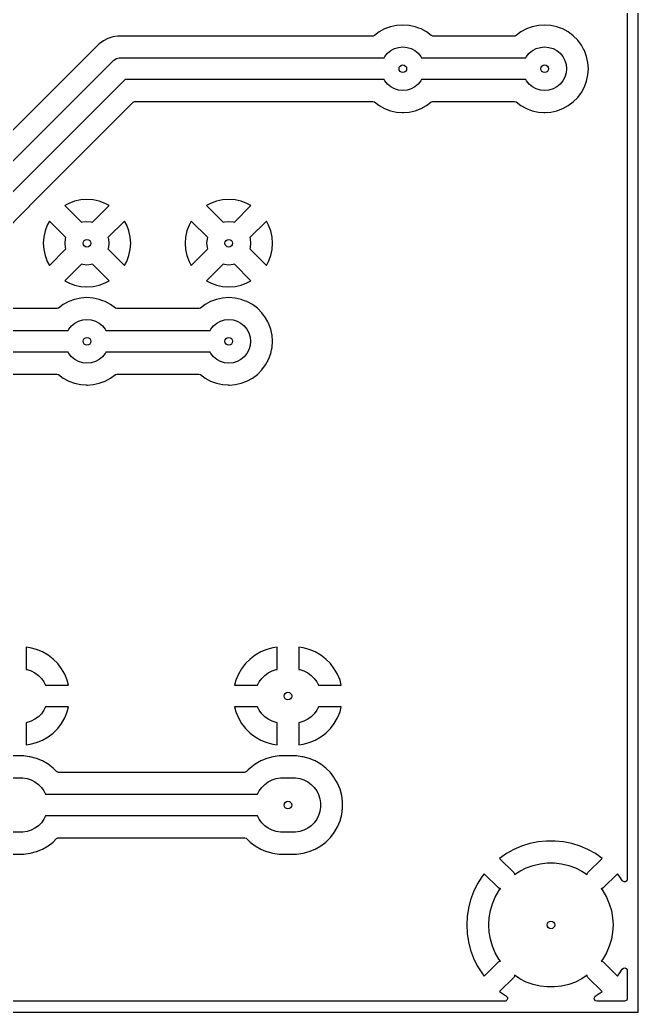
# Model space of a CAD drawing. Extents: x 50 to 210, y -150 to -70.
# Drawn here: x 181.66 to 210, y -150 to -104.48 of the extents above; entities that cross this region are included whole.
import ezdxf

# ---------------------------------------------------------------- set-up
doc = ezdxf.new("R2010")
doc.units = 0
doc.layers.add('BLACK', color=7, linetype='CONTINUOUS')

msp = doc.modelspace()

# ---------------------------------------------------------------- linework, layer by layer
at = {"layer": 'BLACK', "linetype": 'CONTINUOUS'}
for p, q in [((210, -150), (210, -70)), ((209.4995, -76.09731), (209.4995, -143.902689)), ((198.131295, -105.035856), (197.9149, -105.197848)), ((198.131303, -105.035851), (198.131295, -105.035856)), ((198.382446, -104.898716), (198.131303, -105.035851)), ((198.650575, -104.798709), (198.382446, -104.898716)), ((198.930179, -104.737885), (198.650575, -104.798709)), ((199.215612, -104.717471), (198.930179, -104.737885)), ((199.215614, -104.717471), (199.215612, -104.717471)), ((199.501046, -104.737885), (199.215614, -104.717471)), ((199.78065, -104.798709), (199.501046, -104.737885)), ((199.780656, -104.798711), (199.78065, -104.798709)), ((199.780659, -104.798712), (199.780656, -104.798711)), ((199.941415, -104.858671), (199.780659, -104.798712)), ((200.04878, -104.898716), (199.941415, -104.858671)), ((200.299922, -105.035851), (200.048779, -104.898716)), ((200.048779, -104.898716), (200.04878, -104.898716)), ((200.29993, -105.035856), (200.299922, -105.035851)), ((200.516326, -105.197848), (200.29993, -105.035856)), ((204.631295, -105.035856), (204.4149, -105.197848)), ((204.631303, -105.035851), (204.631295, -105.035856)), ((204.882446, -104.898716), (204.631303, -105.035851)), ((205.150575, -104.798709), (204.882446, -104.898716)), ((205.430179, -104.737885), (205.150575, -104.798709)), ((205.715612, -104.717471), (205.430179, -104.737885)), ((205.715614, -104.717471), (205.715612, -104.717471)), ((206.001046, -104.737885), (205.715614, -104.717471)), ((206.28065, -104.798709), (206.001046, -104.737885)), ((206.280656, -104.798711), (206.28065, -104.798709)), ((206.280659, -104.798712), (206.280656, -104.798711)), ((206.441415, -104.858671), (206.280659, -104.798712)), ((206.54878, -104.898716), (206.441415, -104.858671)), ((206.799922, -105.035851), (206.548779, -104.898716)), ((206.548779, -104.898716), (206.54878, -104.898716)), ((206.79993, -105.035856), (206.799922, -105.035851)), ((207.029, -105.207335), (206.79993, -105.035856)), ((185.299407, -105.578565), (171.961602, -118.91637)), ((185.490484, -105.439738), (185.299407, -105.578565)), ((185.700922, -105.332514), (185.490484, -105.439738)), ((185.92555, -105.259527), (185.700922, -105.332514)), ((186.158822, -105.222581), (185.92555, -105.259527)), ((197.84059, -105.222581), (186.158822, -105.222581)), ((197.849436, -105.222265), (197.84059, -105.222581)), ((197.9149, -105.197848), (197.849436, -105.222265)), ((200.523597, -105.202896), (200.516326, -105.197848)), ((200.590636, -105.222581), (200.523597, -105.202896)), ((204.34059, -105.222581), (200.590636, -105.222581)), ((204.349436, -105.222265), (204.34059, -105.222581)), ((204.4149, -105.197848), (204.349436, -105.222265)), ((207.029018, -105.207351), (207.029, -105.207335)), ((207.231342, -105.409675), (207.029018, -105.207351)), ((207.231358, -105.409693), (207.231342, -105.409675)), ((207.402837, -105.638763), (207.231358, -105.409693)), ((198.384143, -106.167511), (198.508506, -106.015974)), ((198.508506, -106.015974), (198.660043, -105.891611)), ((198.660043, -105.891611), (198.83293, -105.799201)), ((198.83293, -105.799201), (199.020523, -105.742296)), ((199.020523, -105.742296), (199.215613, -105.723081)), ((199.215613, -105.723081), (199.410703, -105.742296)), ((199.410703, -105.742296), (199.598296, -105.799201)), ((199.598296, -105.799201), (199.771183, -105.891611)), ((199.771183, -105.891611), (199.92272, -106.015974)), ((199.92272, -106.015974), (200.047083, -106.167511)), ((204.884143, -106.167511), (205.008506, -106.015974)), ((205.008506, -106.015974), (205.160043, -105.891611)), ((205.160043, -105.891611), (205.33293, -105.799201)), ((205.33293, -105.799201), (205.520523, -105.742296)), ((205.520523, -105.742296), (205.715613, -105.723081)), ((205.715613, -105.723081), (205.910703, -105.742296)), ((205.910703, -105.742296), (206.098296, -105.799201)), ((206.098296, -105.799201), (206.271183, -105.891611)), ((206.271183, -105.891611), (206.42272, -106.015974)), ((206.42272, -106.015974), (206.547083, -106.167511)), ((207.402842, -105.638771), (207.402837, -105.638763)), ((207.501116, -105.818747), (207.402842, -105.638771)), ((207.53998, -105.88992), (207.501116, -105.818747)), ((207.639982, -106.158035), (207.53998, -105.88992)), ((163.792894, -128.5), (185.923366, -106.369528)), ((185.923366, -106.369528), (185.972522, -106.326419)), ((185.972522, -106.326419), (185.972538, -106.326404)), ((185.972538, -106.326404), (186.085577, -106.261141)), ((186.085577, -106.261141), (186.211656, -106.227358)), ((186.211656, -106.227358), (186.211671, -106.227358)), ((186.211671, -106.227358), (186.276919, -106.223081)), ((186.276919, -106.223081), (198.35444, -106.223081)), ((198.35444, -106.223081), (198.384143, -106.167511)), ((200.047083, -106.167511), (200.076786, -106.223081)), ((200.076786, -106.223081), (204.85444, -106.223081)), ((204.85444, -106.223081), (204.884143, -106.167511)), ((206.547083, -106.167511), (206.639493, -106.340398)), ((206.639493, -106.340398), (206.696398, -106.527991)), ((207.639983, -106.158041), (207.639982, -106.158035)), ((207.639984, -106.158043), (207.639983, -106.158041)), ((207.700449, -106.436), (207.639984, -106.158043)), ((207.700809, -106.437653), (207.700449, -106.436)), ((207.721223, -106.723081), (207.700809, -106.437653)), ((206.696398, -106.918171), (206.639493, -107.105764)), ((206.696398, -106.527991), (206.715613, -106.723081)), ((206.715613, -106.723081), (206.696398, -106.918171)), ((207.700809, -107.008509), (207.721223, -106.723081)), ((186.484025, -107.223081), (164.353553, -129.353553)), ((198.35444, -107.223081), (186.484025, -107.223081)), ((198.384143, -107.278651), (198.35444, -107.223081)), ((198.508506, -107.430188), (198.384143, -107.278651)), ((200.047083, -107.278651), (199.92272, -107.430188)), ((200.076786, -107.223081), (200.047083, -107.278651)), ((204.85444, -107.223081), (200.076786, -107.223081)), ((204.884143, -107.278651), (204.85444, -107.223081)), ((205.008506, -107.430188), (204.884143, -107.278651)), ((206.547083, -107.278651), (206.42272, -107.430188)), ((206.639493, -107.105764), (206.547083, -107.278651)), ((207.53998, -107.556242), (207.639982, -107.288127)), ((207.639982, -107.288127), (207.700809, -107.008509)), ((198.660043, -107.554551), (198.508506, -107.430188)), ((198.83293, -107.646961), (198.660043, -107.554551)), ((199.020523, -107.703866), (198.83293, -107.646961)), ((199.215613, -107.723081), (199.020523, -107.703866)), ((199.410703, -107.703866), (199.215613, -107.723081)), ((199.598296, -107.646961), (199.410703, -107.703866)), ((199.771183, -107.554551), (199.598296, -107.646961)), ((199.92272, -107.430188), (199.771183, -107.554551)), ((205.160043, -107.554551), (205.008506, -107.430188)), ((205.33293, -107.646961), (205.160043, -107.554551)), ((205.520523, -107.703866), (205.33293, -107.646961)), ((205.715613, -107.723081), (205.520523, -107.703866)), ((205.910703, -107.703866), (205.715613, -107.723081)), ((206.098296, -107.646961), (205.910703, -107.703866)), ((206.271183, -107.554551), (206.098296, -107.646961)), ((206.42272, -107.430188), (206.271183, -107.554551)), ((207.231352, -108.036476), (207.402839, -107.807396)), ((207.402839, -107.807396), (207.53998, -107.556242)), ((182.118041, -113.003986), (186.862127, -108.2599)), ((186.862127, -108.2599), (186.92345, -108.226415)), ((186.92345, -108.226415), (186.949808, -108.223581)), ((186.949808, -108.223581), (197.84059, -108.223581)), ((197.84059, -108.223581), (197.907629, -108.243266)), ((197.907629, -108.243266), (197.9149, -108.248314)), ((197.9149, -108.248314), (198.131295, -108.410305)), ((200.299928, -108.410307), (200.422976, -108.318194)), ((200.422976, -108.318194), (200.516326, -108.248314)), ((200.516326, -108.248314), (200.58179, -108.223897)), ((200.58179, -108.223897), (200.590636, -108.223581)), ((200.590636, -108.223581), (204.34059, -108.223581)), ((204.34059, -108.223581), (204.407629, -108.243266)), ((204.407629, -108.243266), (204.4149, -108.248314)), ((204.4149, -108.248314), (204.631295, -108.410305)), ((206.799928, -108.410307), (207.029008, -108.23882)), ((207.029008, -108.23882), (207.231352, -108.036476)), ((198.131295, -108.410305), (198.131303, -108.41031)), ((198.131303, -108.41031), (198.382446, -108.547445)), ((198.382446, -108.547445), (198.382445, -108.547445)), ((198.382445, -108.547445), (198.382449, -108.547446)), ((198.382449, -108.547446), (198.382452, -108.547448)), ((198.382452, -108.547448), (198.650567, -108.64745)), ((198.650567, -108.64745), (198.650573, -108.647451)), ((198.650573, -108.647451), (198.650575, -108.647452)), ((198.650575, -108.647452), (198.930179, -108.708276)), ((198.930179, -108.708276), (198.930181, -108.708276)), ((198.930181, -108.708276), (198.930185, -108.708277)), ((198.930185, -108.708277), (199.183833, -108.726418)), ((199.183833, -108.726418), (199.215612, -108.728691)), ((199.215612, -108.728691), (199.215613, -108.728691)), ((199.215613, -108.728691), (199.215614, -108.728691)), ((199.215614, -108.728691), (199.244208, -108.726645)), ((199.244208, -108.726645), (199.501041, -108.708277)), ((199.501041, -108.708277), (199.780659, -108.64745)), ((199.780659, -108.64745), (200.048774, -108.547448)), ((200.048774, -108.547448), (200.299928, -108.410307)), ((204.631295, -108.410305), (204.631303, -108.41031)), ((204.631303, -108.41031), (204.882446, -108.547445)), ((204.882446, -108.547445), (204.882445, -108.547445)), ((204.882445, -108.547445), (204.882449, -108.547446)), ((204.882449, -108.547446), (204.882452, -108.547448)), ((204.882452, -108.547448), (205.150567, -108.64745)), ((205.150567, -108.64745), (205.150573, -108.647451)), ((205.150573, -108.647451), (205.150575, -108.647452)), ((205.150575, -108.647452), (205.430179, -108.708276)), ((205.430179, -108.708276), (205.430181, -108.708276)), ((205.430181, -108.708276), (205.430185, -108.708277)), ((205.430185, -108.708277), (205.683833, -108.726418)), ((205.683833, -108.726418), (205.715612, -108.728691)), ((205.715612, -108.728691), (205.715613, -108.728691)), ((205.715613, -108.728691), (205.715614, -108.728691)), ((205.715614, -108.728691), (205.744208, -108.726645)), ((205.744208, -108.726645), (206.001041, -108.708277)), ((206.001041, -108.708277), (206.280659, -108.64745)), ((206.280659, -108.64745), (206.548774, -108.547448)), ((206.548774, -108.547448), (206.799928, -108.410307)), ((184.174778, -112.803756), (183.906715, -112.903738)), ((184.454311, -112.742947), (184.174778, -112.803756)), ((184.739673, -112.722538), (184.454311, -112.742947)), ((184.739675, -112.722538), (184.739673, -112.722538)), ((185.025036, -112.742947), (184.739675, -112.722538)), ((185.304569, -112.803756), (185.025036, -112.742947)), ((185.572632, -112.903738), (185.304569, -112.803756)), ((190.674778, -112.803756), (190.406715, -112.903738)), ((190.954311, -112.742947), (190.674778, -112.803756)), ((191.239673, -112.722538), (190.954311, -112.742947)), ((191.239675, -112.722538), (191.239673, -112.722538)), ((191.525036, -112.742947), (191.239675, -112.722538)), ((191.804569, -112.803756), (191.525036, -112.742947)), ((192.072632, -112.903738), (191.804569, -112.803756)), ((180.394382, -114.727645), (182.114319, -113.007708)), ((182.114319, -113.007708), (182.118041, -113.003986)), ((183.906709, -112.903741), (183.723122, -113.003986)), ((183.723122, -113.003986), (183.723122, -113.003988)), ((183.723122, -113.003988), (184.484286, -113.765152)), ((183.906715, -112.903738), (183.906709, -112.903741)), ((184.995061, -113.765152), (185.756224, -113.003988)), ((185.756222, -113.003986), (185.572631, -112.903738)), ((185.572631, -112.903738), (185.572632, -112.903738)), ((185.756224, -113.003987), (185.756222, -113.003986)), ((185.756224, -113.003988), (185.756224, -113.003987)), ((190.406709, -112.903741), (190.223122, -113.003986)), ((190.223122, -113.003986), (190.223122, -113.003988)), ((190.223122, -113.003988), (190.984286, -113.765152)), ((190.406715, -112.903738), (190.406709, -112.903741)), ((191.495061, -113.765152), (192.256224, -113.003988)), ((192.256224, -113.003987), (192.072631, -112.903738)), ((192.072631, -112.903738), (192.072632, -112.903738)), ((192.256224, -113.003988), (192.256224, -113.003987)), ((183.016013, -113.711095), (182.915768, -113.894682)), ((183.016015, -113.711095), (183.016013, -113.711095)), ((183.777179, -114.472259), (183.016015, -113.711095)), ((184.484286, -113.765152), (184.544584, -113.746862)), ((184.544584, -113.746862), (184.739674, -113.727647)), ((184.739674, -113.727647), (184.934764, -113.746862)), ((184.934764, -113.746862), (184.995061, -113.765152)), ((186.463331, -113.711095), (185.702167, -114.472258)), ((186.563582, -113.894689), (186.463331, -113.711095)), ((189.516013, -113.711095), (189.415768, -113.894682)), ((189.516015, -113.711095), (189.516013, -113.711095)), ((190.277179, -114.472259), (189.516015, -113.711095)), ((190.984286, -113.765152), (191.044584, -113.746862)), ((191.044584, -113.746862), (191.239674, -113.727647)), ((191.239674, -113.727647), (191.434764, -113.746862)), ((191.434764, -113.746862), (191.495061, -113.765152)), ((192.963331, -113.711095), (192.202167, -114.472258)), ((193.063582, -113.894689), (192.963331, -113.711095)), ((182.815783, -114.162751), (182.754974, -114.442284)), ((182.915765, -113.894688), (182.815783, -114.162751)), ((182.915768, -113.894682), (182.915765, -113.894688)), ((186.663564, -114.162751), (186.563582, -113.894689)), ((186.724373, -114.442284), (186.663564, -114.162751)), ((189.315783, -114.162751), (189.254974, -114.442284)), ((189.415765, -113.894688), (189.315783, -114.162751)), ((189.415768, -113.894682), (189.415765, -113.894688)), ((193.163564, -114.162751), (193.063582, -113.894689)), ((193.224373, -114.442284), (193.163564, -114.162751)), ((182.754974, -114.442284), (182.734565, -114.727645)), ((183.739674, -114.727647), (183.758889, -114.532557)), ((183.758889, -114.532557), (183.777179, -114.472259)), ((185.702167, -114.472258), (185.720459, -114.532557)), ((185.720459, -114.532557), (185.739674, -114.727647)), ((186.744783, -114.727645), (186.724373, -114.442284)), ((189.254974, -114.442284), (189.234565, -114.727645)), ((190.239674, -114.727647), (190.258889, -114.532557)), ((190.258889, -114.532557), (190.277179, -114.472259)), ((192.202167, -114.472258), (192.220459, -114.532557)), ((192.220459, -114.532557), (192.239674, -114.727647)), ((193.244783, -114.727645), (193.224373, -114.442284)), ((182.734565, -114.727645), (182.734565, -114.727648)), ((182.734565, -114.727648), (182.754974, -115.013009)), ((182.754974, -115.013009), (182.815783, -115.292542)), ((183.016015, -115.744197), (183.777179, -114.983033)), ((183.758889, -114.922737), (183.739674, -114.727647)), ((183.777179, -114.983033), (183.758889, -114.922737)), ((185.720459, -114.922737), (185.702168, -114.983034)), ((185.702168, -114.983034), (186.463331, -115.744197)), ((185.739674, -114.727647), (185.720459, -114.922737)), ((186.663564, -115.292542), (186.724373, -115.013009)), ((186.724373, -115.013009), (186.744783, -114.727648)), ((186.744783, -114.727648), (186.744783, -114.727645)), ((189.234565, -114.727645), (189.234565, -114.727648)), ((189.234565, -114.727648), (189.254974, -115.013009)), ((189.254974, -115.013009), (189.315783, -115.292542)), ((189.516015, -115.744197), (190.277179, -114.983033)), ((190.258889, -114.922737), (190.239674, -114.727647)), ((190.277179, -114.983033), (190.258889, -114.922737)), ((192.220459, -114.922737), (192.202168, -114.983034)), ((192.202168, -114.983034), (192.963331, -115.744197)), ((192.239674, -114.727647), (192.220459, -114.922737)), ((193.163564, -115.292542), (193.224373, -115.013009)), ((193.224373, -115.013009), (193.244783, -114.727648)), ((193.244783, -114.727648), (193.244783, -114.727645)), ((182.815783, -115.292542), (182.915765, -115.560605)), ((182.915765, -115.560605), (183.016015, -115.744197)), ((186.463332, -115.744197), (186.563582, -115.560604)), ((186.563582, -115.560604), (186.663564, -115.292542)), ((189.315783, -115.292542), (189.415765, -115.560605)), ((189.415765, -115.560605), (189.516015, -115.744197)), ((192.963332, -115.744197), (193.063582, -115.560604)), ((193.063582, -115.560604), (193.163564, -115.292542)), ((184.484286, -115.690141), (183.723122, -116.451304)), ((184.544584, -115.708432), (184.484286, -115.690141)), ((184.739674, -115.727647), (184.544584, -115.708432)), ((184.934764, -115.708432), (184.739674, -115.727647)), ((184.995061, -115.690141), (184.934764, -115.708432)), ((185.756224, -116.451304), (184.995061, -115.690141)), ((186.463331, -115.744197), (186.463332, -115.744197)), ((190.984286, -115.690141), (190.223122, -116.451304)), ((191.044584, -115.708432), (190.984286, -115.690141)), ((191.239674, -115.727647), (191.044584, -115.708432)), ((191.434764, -115.708432), (191.239674, -115.727647)), ((191.495061, -115.690141), (191.434764, -115.708432)), ((192.256224, -116.451304), (191.495061, -115.690141)), ((192.963331, -115.744197), (192.963332, -115.744197)), ((183.723122, -116.451304), (183.723122, -116.451305)), ((183.723122, -116.451305), (183.906716, -116.551555)), ((185.572631, -116.551555), (185.756224, -116.451305)), ((185.756224, -116.451305), (185.756224, -116.451304)), ((190.223122, -116.451304), (190.223122, -116.451305)), ((190.223122, -116.451305), (190.406716, -116.551555)), ((192.072631, -116.551555), (192.256224, -116.451305)), ((192.256224, -116.451305), (192.256224, -116.451304)), ((183.906716, -116.551555), (183.906715, -116.551555)), ((183.906715, -116.551555), (184.174778, -116.651537)), ((184.174778, -116.651537), (184.454311, -116.712346)), ((184.454311, -116.712346), (184.739673, -116.732756)), ((184.739673, -116.732756), (184.739675, -116.732756)), ((184.739675, -116.732756), (185.025036, -116.712346)), ((185.025036, -116.712346), (185.304569, -116.651537)), ((185.304569, -116.651537), (185.572631, -116.551555)), ((190.406716, -116.551555), (190.406715, -116.551555)), ((190.406715, -116.551555), (190.674778, -116.651537)), ((190.674778, -116.651537), (190.954311, -116.712346)), ((190.954311, -116.712346), (191.239673, -116.732756)), ((191.239673, -116.732756), (191.239675, -116.732756)), ((191.239675, -116.732756), (191.525036, -116.712346)), ((191.525036, -116.712346), (191.804569, -116.651537)), ((191.804569, -116.651537), (192.072631, -116.551555)), ((183.906507, -117.403282), (183.655364, -117.540417)), ((184.174636, -117.303275), (183.906507, -117.403282)), ((184.45424, -117.242451), (184.174636, -117.303275)), ((184.739673, -117.222037), (184.45424, -117.242451)), ((184.739675, -117.222037), (184.739673, -117.222037)), ((185.025107, -117.242451), (184.739675, -117.222037)), ((185.304711, -117.303275), (185.025107, -117.242451)), ((185.304717, -117.303277), (185.304711, -117.303275)), ((185.30472, -117.303278), (185.304717, -117.303277)), ((185.465589, -117.363279), (185.30472, -117.303278)), ((185.572841, -117.403282), (185.465589, -117.363279)), ((185.823983, -117.540417), (185.57284, -117.403282)), ((185.57284, -117.403282), (185.572841, -117.403282)), ((190.406507, -117.403282), (190.155364, -117.540417)), ((190.674636, -117.303275), (190.406507, -117.403282)), ((190.95424, -117.242451), (190.674636, -117.303275)), ((191.239673, -117.222037), (190.95424, -117.242451)), ((191.239675, -117.222037), (191.239673, -117.222037)), ((191.525107, -117.242451), (191.239675, -117.222037)), ((191.804711, -117.303275), (191.525107, -117.242451)), ((191.804717, -117.303277), (191.804711, -117.303275)), ((191.80472, -117.303278), (191.804717, -117.303277)), ((191.965589, -117.363279), (191.80472, -117.303278)), ((192.072841, -117.403282), (191.965589, -117.363279)), ((192.323983, -117.540417), (192.07284, -117.403282)), ((192.07284, -117.403282), (192.072841, -117.403282)), ((183.364651, -117.727147), (177.694241, -117.727147)), ((183.373497, -117.726831), (183.364651, -117.727147)), ((183.438961, -117.702414), (183.373497, -117.726831)), ((183.655356, -117.540422), (183.438961, -117.702414)), ((183.655364, -117.540417), (183.655356, -117.540422)), ((185.823991, -117.540422), (185.823983, -117.540417)), ((186.040387, -117.702414), (185.823991, -117.540422)), ((186.047658, -117.707462), (186.040387, -117.702414)), ((186.114697, -117.727147), (186.047658, -117.707462)), ((189.864651, -117.727147), (186.114697, -117.727147)), ((189.873497, -117.726831), (189.864651, -117.727147)), ((189.938961, -117.702414), (189.873497, -117.726831)), ((190.155356, -117.540422), (189.938961, -117.702414)), ((190.155364, -117.540417), (190.155356, -117.540422)), ((192.323991, -117.540422), (192.323983, -117.540417)), ((192.553061, -117.711901), (192.323991, -117.540422)), ((192.553079, -117.711917), (192.553061, -117.711901)), ((192.755403, -117.914241), (192.553079, -117.711917)), ((184.184104, -118.396177), (184.356991, -118.303767)), ((184.356991, -118.303767), (184.544584, -118.246862)), ((184.544584, -118.246862), (184.739674, -118.227647)), ((184.739674, -118.227647), (184.934764, -118.246862)), ((184.934764, -118.246862), (185.122357, -118.303767)), ((185.122357, -118.303767), (185.295244, -118.396177)), ((190.684104, -118.396177), (190.856991, -118.303767)), ((190.856991, -118.303767), (191.044584, -118.246862)), ((191.044584, -118.246862), (191.239674, -118.227647)), ((191.239674, -118.227647), (191.434764, -118.246862)), ((191.434764, -118.246862), (191.622357, -118.303767)), ((191.622357, -118.303767), (191.795244, -118.396177)), ((192.755419, -117.914259), (192.755403, -117.914241)), ((192.926898, -118.143329), (192.755419, -117.914259)), ((192.926903, -118.143337), (192.926898, -118.143329)), ((193.027251, -118.327111), (192.926903, -118.143337)), ((193.064041, -118.394486), (193.027251, -118.327111)), ((177.772353, -118.727647), (183.878501, -118.727647)), ((183.878501, -118.727647), (183.908204, -118.672077)), ((183.908204, -118.672077), (184.032567, -118.52054)), ((184.032567, -118.52054), (184.184104, -118.396177)), ((185.295244, -118.396177), (185.446781, -118.52054)), ((185.446781, -118.52054), (185.571144, -118.672077)), ((185.571144, -118.672077), (185.600847, -118.727647)), ((185.600847, -118.727647), (190.378501, -118.727647)), ((190.378501, -118.727647), (190.408204, -118.672077)), ((190.408204, -118.672077), (190.532567, -118.52054)), ((190.532567, -118.52054), (190.684104, -118.396177)), ((191.795244, -118.396177), (191.946781, -118.52054)), ((191.946781, -118.52054), (192.071144, -118.672077)), ((192.071144, -118.672077), (192.163554, -118.844964)), ((193.164043, -118.662601), (193.064041, -118.394486)), ((193.164044, -118.662607), (193.164043, -118.662601)), ((193.164045, -118.662609), (193.164044, -118.662607)), ((193.216338, -118.902999), (193.164045, -118.662609)), ((192.163554, -118.844964), (192.220459, -119.032557)), ((192.220459, -119.032557), (192.239674, -119.227647)), ((192.239674, -119.227647), (192.220459, -119.422737)), ((193.22487, -118.942219), (193.216338, -118.902999)), ((193.245284, -119.227647), (193.22487, -118.942219)), ((193.22487, -119.513075), (193.245284, -119.227647)), ((192.163554, -119.61033), (192.071144, -119.783217)), ((192.220459, -119.422737), (192.163554, -119.61033)), ((193.164043, -119.792693), (193.200956, -119.623005)), ((193.200956, -119.623005), (193.224869, -119.51308)), ((193.224869, -119.513079), (193.22487, -119.513075)), ((193.224869, -119.51308), (193.224869, -119.513079)), ((183.878501, -119.727647), (177.97946, -119.727647)), ((183.908204, -119.783217), (183.878501, -119.727647)), ((184.032567, -119.934754), (183.908204, -119.783217)), ((184.184104, -120.059117), (184.032567, -119.934754)), ((184.356991, -120.151527), (184.184104, -120.059117)), ((184.544584, -120.208432), (184.356991, -120.151527)), ((185.122357, -120.151527), (184.934764, -120.208432)), ((185.295244, -120.059117), (185.122357, -120.151527)), ((185.446781, -119.934754), (185.295244, -120.059117)), ((185.571144, -119.783217), (185.446781, -119.934754)), ((185.600847, -119.727647), (185.571144, -119.783217)), ((190.378501, -119.727647), (185.600847, -119.727647)), ((190.408204, -119.783217), (190.378501, -119.727647)), ((190.532567, -119.934754), (190.408204, -119.783217)), ((190.684104, -120.059117), (190.532567, -119.934754)), ((190.856991, -120.151527), (190.684104, -120.059117)), ((191.044584, -120.208432), (190.856991, -120.151527)), ((191.622357, -120.151527), (191.434764, -120.208432)), ((191.795244, -120.059117), (191.622357, -120.151527)), ((191.946781, -119.934754), (191.795244, -120.059117)), ((192.071144, -119.783217), (191.946781, -119.934754)), ((192.9269, -120.311962), (193.064041, -120.060808)), ((193.064041, -120.060808), (193.164043, -119.792693)), ((184.739674, -120.227647), (184.544584, -120.208432)), ((184.934764, -120.208432), (184.739674, -120.227647)), ((191.239674, -120.227647), (191.044584, -120.208432)), ((191.434764, -120.208432), (191.239674, -120.227647)), ((192.553069, -120.743386), (192.755413, -120.541042)), ((192.755413, -120.541042), (192.9269, -120.311962)), ((178.445242, -120.728147), (183.364651, -120.728147)), ((183.364651, -120.728147), (183.43169, -120.747832)), ((183.43169, -120.747832), (183.438961, -120.75288)), ((183.438961, -120.75288), (183.655356, -120.914871)), ((183.655356, -120.914871), (183.655364, -120.914876)), ((183.655364, -120.914876), (183.906507, -121.052011)), ((183.906507, -121.052011), (183.906506, -121.052011)), ((183.906506, -121.052011), (183.90651, -121.052012)), ((183.90651, -121.052012), (183.906513, -121.052014)), ((183.906513, -121.052014), (184.174628, -121.152016)), ((185.30472, -121.152016), (185.572835, -121.052014)), ((185.572835, -121.052014), (185.823989, -120.914873)), ((185.823989, -120.914873), (185.947037, -120.82276)), ((185.947037, -120.82276), (186.040387, -120.75288)), ((186.040387, -120.75288), (186.105851, -120.728463)), ((186.105851, -120.728463), (186.114697, -120.728147)), ((186.114697, -120.728147), (189.864651, -120.728147)), ((189.864651, -120.728147), (189.93169, -120.747832)), ((189.93169, -120.747832), (189.938961, -120.75288)), ((189.938961, -120.75288), (190.155356, -120.914871)), ((190.155356, -120.914871), (190.155364, -120.914876)), ((190.155364, -120.914876), (190.406507, -121.052011)), ((190.406507, -121.052011), (190.406506, -121.052011)), ((190.406506, -121.052011), (190.40651, -121.052012)), ((190.40651, -121.052012), (190.406513, -121.052014)), ((190.406513, -121.052014), (190.674628, -121.152016)), ((191.80472, -121.152016), (192.072835, -121.052014)), ((192.072835, -121.052014), (192.323989, -120.914873)), ((192.323989, -120.914873), (192.553069, -120.743386)), ((184.174628, -121.152016), (184.174634, -121.152017)), ((184.174634, -121.152017), (184.174636, -121.152018)), ((184.174636, -121.152018), (184.45424, -121.212842)), ((184.45424, -121.212842), (184.454242, -121.212842)), ((184.454242, -121.212842), (184.454246, -121.212843)), ((184.454246, -121.212843), (184.707894, -121.230984)), ((184.707894, -121.230984), (184.739673, -121.233257)), ((184.739673, -121.233257), (184.739674, -121.233257)), ((184.739674, -121.233257), (184.739675, -121.233257)), ((184.739675, -121.233257), (184.768269, -121.231211)), ((184.768269, -121.231211), (185.025102, -121.212843)), ((185.025102, -121.212843), (185.30472, -121.152016)), ((190.674628, -121.152016), (190.674634, -121.152017)), ((190.674634, -121.152017), (190.674636, -121.152018)), ((190.674636, -121.152018), (190.95424, -121.212842)), ((190.95424, -121.212842), (190.954242, -121.212842)), ((190.954242, -121.212842), (190.954246, -121.212843)), ((190.954246, -121.212843), (191.207894, -121.230984)), ((191.207894, -121.230984), (191.239673, -121.233257)), ((191.239673, -121.233257), (191.239674, -121.233257)), ((191.239674, -121.233257), (191.239675, -121.233257)), ((191.239675, -121.233257), (191.268269, -121.231211)), ((191.268269, -121.231211), (191.525102, -121.212843)), ((191.525102, -121.212843), (191.80472, -121.152016)), ((182.140686, -133.288497), (181.9508, -133.263496)), ((181.9508, -133.263496), (181.9508, -134.277916)), ((182.140697, -133.288499), (182.140686, -133.288497)), ((182.42559, -133.364835), (182.140697, -133.288499)), ((182.4256, -133.364838), (182.42559, -133.364835)), ((182.698081, -133.477704), (182.4256, -133.364838)), ((192.975999, -133.364838), (192.703518, -133.477704)), ((192.976009, -133.364835), (192.975999, -133.364838)), ((193.260902, -133.288499), (192.976009, -133.364835)), ((193.260913, -133.288497), (193.260902, -133.288499)), ((193.450799, -133.263496), (193.260913, -133.288497)), ((193.4508, -133.263496), (193.450799, -133.263496)), ((193.4508, -134.277916), (193.4508, -133.263496)), ((194.640686, -133.288497), (194.4508, -133.263496)), ((194.4508, -133.263496), (194.4508, -134.277916)), ((194.640697, -133.288499), (194.640686, -133.288497)), ((194.92559, -133.364835), (194.640697, -133.288499)), ((194.9256, -133.364838), (194.92559, -133.364835)), ((195.198081, -133.477704), (194.9256, -133.364838)), ((182.698092, -133.477709), (182.698081, -133.477704)), ((182.953507, -133.625174), (182.698092, -133.477709)), ((182.953523, -133.625185), (182.953507, -133.625174)), ((183.187509, -133.804729), (182.953523, -133.625185)), ((183.187516, -133.804735), (183.187509, -133.804729)), ((183.396064, -134.013283), (183.187516, -133.804735)), ((192.214083, -133.804735), (192.005535, -134.013283)), ((192.21409, -133.804729), (192.214083, -133.804735)), ((192.448076, -133.625185), (192.21409, -133.804729)), ((192.448092, -133.625174), (192.448076, -133.625185)), ((192.703507, -133.477709), (192.448092, -133.625174)), ((192.703518, -133.477704), (192.703507, -133.477709)), ((195.198092, -133.477709), (195.198081, -133.477704)), ((195.453507, -133.625174), (195.198092, -133.477709)), ((195.453523, -133.625185), (195.453507, -133.625174)), ((195.687509, -133.804729), (195.453523, -133.625185)), ((195.687516, -133.804735), (195.687509, -133.804729)), ((195.896064, -134.013283), (195.687516, -133.804735)), ((181.9508, -134.277916), (181.992607, -134.284538)), ((183.39607, -134.01329), (183.396064, -134.013283)), ((183.575614, -134.247276), (183.39607, -134.01329)), ((183.575625, -134.247292), (183.575614, -134.247276)), ((183.72309, -134.502707), (183.575625, -134.247292)), ((191.825974, -134.247292), (191.678509, -134.502707)), ((191.825985, -134.247276), (191.825974, -134.247292)), ((192.005529, -134.01329), (191.825985, -134.247276)), ((192.005535, -134.013283), (192.005529, -134.01329)), ((193.408993, -134.284538), (193.4508, -134.277916)), ((194.4508, -134.277916), (194.492607, -134.284538)), ((195.89607, -134.01329), (195.896064, -134.013283)), ((196.075614, -134.247276), (195.89607, -134.01329)), ((196.075625, -134.247292), (196.075614, -134.247276)), ((196.22309, -134.502707), (196.075625, -134.247292)), ((181.992607, -134.284538), (182.179154, -134.345151)), ((182.179154, -134.345151), (182.353923, -134.4342)), ((182.353923, -134.4342), (182.51261, -134.549493)), ((182.51261, -134.549493), (182.651307, -134.68819)), ((182.651307, -134.68819), (182.7666, -134.846877)), ((183.723095, -134.502718), (183.72309, -134.502707)), ((183.835961, -134.775199), (183.723095, -134.502718)), ((191.678504, -134.502718), (191.565638, -134.775199)), ((191.678509, -134.502707), (191.678504, -134.502718)), ((192.635, -134.846877), (192.750293, -134.68819)), ((192.750293, -134.68819), (192.88899, -134.549493)), ((192.88899, -134.549493), (193.047677, -134.4342)), ((193.047677, -134.4342), (193.222446, -134.345151)), ((193.222446, -134.345151), (193.408993, -134.284538)), ((194.492607, -134.284538), (194.679154, -134.345151)), ((194.679154, -134.345151), (194.853923, -134.4342)), ((194.853923, -134.4342), (195.01261, -134.549493)), ((195.01261, -134.549493), (195.151307, -134.68819)), ((195.151307, -134.68819), (195.2666, -134.846877)), ((196.223095, -134.502718), (196.22309, -134.502707)), ((196.335961, -134.775199), (196.223095, -134.502718)), ((182.7666, -134.846877), (182.84462, -135)), ((182.84462, -135), (183.896197, -135)), ((183.835963, -134.775206), (183.835961, -134.775199)), ((183.896196, -134.999999), (183.835963, -134.775206)), ((183.896197, -135), (183.896196, -134.999999)), ((191.565636, -134.775206), (191.505403, -134.999999)), ((191.505403, -134.999999), (191.505403, -135)), ((191.505403, -135), (192.55698, -135)), ((191.565638, -134.775199), (191.565636, -134.775206)), ((192.55698, -135), (192.635, -134.846877)), ((195.2666, -134.846877), (195.34462, -135)), ((195.34462, -135), (196.396197, -135)), ((196.335963, -134.775206), (196.335961, -134.775199)), ((196.396196, -134.999999), (196.335963, -134.775206)), ((196.396197, -135), (196.396196, -134.999999)), ((182.84462, -136), (182.7666, -136.153123)), ((183.896197, -136), (182.84462, -136)), ((183.835963, -136.224793), (183.896197, -136)), ((192.55698, -136), (191.505403, -136)), ((191.505403, -136), (191.565636, -136.224793)), ((192.635, -136.153123), (192.55698, -136)), ((195.34462, -136), (195.2666, -136.153123)), ((196.396197, -136), (195.34462, -136)), ((196.335963, -136.224793), (196.396197, -136)), ((182.51261, -136.450507), (182.353923, -136.5658)), ((182.651307, -136.31181), (182.51261, -136.450507)), ((182.7666, -136.153123), (182.651307, -136.31181)), ((183.575625, -136.752707), (183.72309, -136.497292)), ((183.72309, -136.497292), (183.723095, -136.497281)), ((183.723095, -136.497281), (183.835961, -136.2248)), ((183.835961, -136.2248), (183.835963, -136.224793)), ((191.565636, -136.224793), (191.565638, -136.2248)), ((191.565638, -136.2248), (191.678504, -136.497281)), ((191.678504, -136.497281), (191.678509, -136.497292)), ((191.678509, -136.497292), (191.825974, -136.752707)), ((192.750293, -136.31181), (192.635, -136.153123)), ((192.88899, -136.450507), (192.750293, -136.31181)), ((193.047677, -136.5658), (192.88899, -136.450507)), ((195.01261, -136.450507), (194.853923, -136.5658)), ((195.151307, -136.31181), (195.01261, -136.450507)), ((195.2666, -136.153123), (195.151307, -136.31181)), ((196.075625, -136.752707), (196.22309, -136.497292)), ((196.22309, -136.497292), (196.223095, -136.497281)), ((196.223095, -136.497281), (196.335961, -136.2248)), ((196.335961, -136.2248), (196.335963, -136.224793)), ((181.992607, -136.715462), (181.9508, -136.722083)), ((181.9508, -136.722083), (181.9508, -137.736501)), ((182.179154, -136.654849), (181.992607, -136.715462)), ((182.353923, -136.5658), (182.179154, -136.654849)), ((183.187516, -137.195264), (183.396064, -136.986716)), ((183.396064, -136.986716), (183.39607, -136.986709)), ((183.39607, -136.986709), (183.575614, -136.752723)), ((183.575614, -136.752723), (183.575625, -136.752707)), ((191.825974, -136.752707), (191.825985, -136.752723)), ((191.825985, -136.752723), (192.005529, -136.986709)), ((192.005529, -136.986709), (192.005535, -136.986716)), ((192.005535, -136.986716), (192.214083, -137.195264)), ((193.222446, -136.654849), (193.047677, -136.5658)), ((193.408993, -136.715462), (193.222446, -136.654849)), ((193.4508, -136.722083), (193.408993, -136.715462)), ((193.4508, -137.736501), (193.4508, -136.722083)), ((194.492607, -136.715462), (194.4508, -136.722083)), ((194.4508, -136.722083), (194.4508, -137.736501)), ((194.679154, -136.654849), (194.492607, -136.715462)), ((194.853923, -136.5658), (194.679154, -136.654849)), ((195.687516, -137.195264), (195.896064, -136.986716)), ((195.896064, -136.986716), (195.89607, -136.986709)), ((195.89607, -136.986709), (196.075614, -136.752723)), ((196.075614, -136.752723), (196.075625, -136.752707)), ((182.698092, -137.52229), (182.953507, -137.374825)), ((182.953507, -137.374825), (182.953523, -137.374814)), ((182.953523, -137.374814), (183.187509, -137.19527)), ((183.187509, -137.19527), (183.187516, -137.195264)), ((192.214083, -137.195264), (192.21409, -137.19527)), ((192.21409, -137.19527), (192.448076, -137.374814)), ((192.448076, -137.374814), (192.448092, -137.374825)), ((192.448092, -137.374825), (192.703507, -137.52229)), ((195.198092, -137.52229), (195.453507, -137.374825)), ((195.453507, -137.374825), (195.453523, -137.374814)), ((195.453523, -137.374814), (195.687509, -137.19527)), ((195.687509, -137.19527), (195.687516, -137.195264)), ((181.9508, -137.736501), (182.140684, -137.711503)), ((182.140684, -137.711503), (182.140697, -137.7115)), ((182.140697, -137.7115), (182.42559, -137.635164)), ((182.42559, -137.635164), (182.4256, -137.635161)), ((182.4256, -137.635161), (182.698081, -137.522295)), ((182.698081, -137.522295), (182.698092, -137.52229)), ((192.703507, -137.52229), (192.703518, -137.522295)), ((192.703518, -137.522295), (192.975999, -137.635161)), ((192.975999, -137.635161), (192.976009, -137.635164)), ((192.976009, -137.635164), (193.260902, -137.7115)), ((193.260902, -137.7115), (193.260915, -137.711503)), ((193.260915, -137.711503), (193.4508, -137.736502)), ((193.4508, -137.736502), (193.4508, -137.736501)), ((194.4508, -137.736501), (194.640684, -137.711503)), ((194.640684, -137.711503), (194.640697, -137.7115)), ((194.640697, -137.7115), (194.92559, -137.635164)), ((194.92559, -137.635164), (194.9256, -137.635161)), ((194.9256, -137.635161), (195.198081, -137.522295)), ((195.198081, -137.522295), (195.198092, -137.52229)), ((181.848306, -138.2495), (181.053294, -138.2495)), ((181.848313, -138.2495), (181.848306, -138.2495)), ((182.091913, -138.281571), (181.848313, -138.2495)), ((182.140793, -138.288007), (182.091913, -138.281571)), ((182.425752, -138.364361), (182.140793, -138.288007)), ((182.425754, -138.364362), (182.425752, -138.364361)), ((182.425761, -138.364364), (182.425754, -138.364362)), ((182.6983, -138.477254), (182.425761, -138.364364)), ((192.975838, -138.364364), (192.703299, -138.477254)), ((192.975848, -138.364361), (192.975838, -138.364364)), ((193.260807, -138.288007), (192.975848, -138.364361)), ((193.274885, -138.286153), (193.260807, -138.288007)), ((193.553286, -138.2495), (193.274885, -138.286153)), ((193.553294, -138.2495), (193.553286, -138.2495)), ((194.348306, -138.2495), (193.553294, -138.2495)), ((194.348313, -138.2495), (194.348306, -138.2495)), ((194.591913, -138.281571), (194.348313, -138.2495)), ((194.640793, -138.288007), (194.591913, -138.281571)), ((194.925752, -138.364361), (194.640793, -138.288007)), ((194.925754, -138.364362), (194.925752, -138.364361)), ((194.925761, -138.364364), (194.925754, -138.364362)), ((195.1983, -138.477254), (194.925761, -138.364364)), ((182.69831, -138.477258), (182.6983, -138.477254)), ((182.953793, -138.624761), (182.69831, -138.477258)), ((183.187839, -138.804351), (182.953793, -138.624761)), ((183.187841, -138.804353), (183.187839, -138.804351)), ((183.187842, -138.804354), (183.187841, -138.804353)), ((183.346673, -138.963185), (183.187842, -138.804354)), ((192.21376, -138.804351), (192.134346, -138.883766)), ((192.447806, -138.624761), (192.21376, -138.804351)), ((192.703289, -138.477258), (192.447806, -138.624761)), ((192.703299, -138.477254), (192.703289, -138.477258)), ((195.19831, -138.477258), (195.1983, -138.477254)), ((195.453793, -138.624761), (195.19831, -138.477258)), ((195.68784, -138.804352), (195.453793, -138.624761)), ((195.687847, -138.804358), (195.68784, -138.804352)), ((195.896441, -139.012952), (195.687847, -138.804358)), ((181.2008, -139.25), (181.7008, -139.25)), ((181.7008, -139.25), (181.798874, -139.253853)), ((181.798874, -139.253853), (181.992607, -139.284538)), ((181.992607, -139.284538), (182.179154, -139.345151)), ((183.367311, -138.979815), (183.346673, -138.963185)), ((183.43435, -138.9995), (183.367311, -138.979815)), ((191.96725, -138.9995), (183.43435, -138.9995)), ((191.993608, -138.996666), (191.96725, -138.9995)), ((192.054929, -138.963182), (191.993608, -138.996666)), ((192.134346, -138.883766), (192.054929, -138.963182)), ((193.222446, -139.345151), (193.408993, -139.284538)), ((193.408993, -139.284538), (193.602726, -139.253853)), ((193.602726, -139.253853), (193.7008, -139.25)), ((193.7008, -139.25), (194.2008, -139.25)), ((194.2008, -139.25), (194.298874, -139.253853)), ((194.298874, -139.253853), (194.492607, -139.284538)), ((194.492607, -139.284538), (194.679154, -139.345151)), ((195.896447, -139.012959), (195.896441, -139.012952)), ((196.054648, -139.21913), (195.896447, -139.012959)), ((196.076038, -139.247006), (196.054648, -139.21913)), ((196.223543, -139.502493), (196.076038, -139.247006)), ((182.179154, -139.345151), (182.353923, -139.4342)), ((182.353923, -139.4342), (182.51261, -139.549493)), ((182.51261, -139.549493), (182.651307, -139.68819)), ((182.651307, -139.68819), (182.7666, -139.846877)), ((192.635, -139.846877), (192.750293, -139.68819)), ((192.750293, -139.68819), (192.88899, -139.549493)), ((192.88899, -139.549493), (193.047677, -139.4342)), ((193.047677, -139.4342), (193.222446, -139.345151)), ((194.679154, -139.345151), (194.853923, -139.4342)), ((194.853923, -139.4342), (195.01261, -139.549493)), ((195.01261, -139.549493), (195.151307, -139.68819)), ((195.151307, -139.68819), (195.2666, -139.846877)), ((196.336439, -139.775048), (196.223543, -139.502493)), ((182.7666, -139.846877), (182.84462, -140)), ((182.84462, -140), (192.55698, -140)), ((192.55698, -140), (192.635, -139.846877)), ((195.2666, -139.846877), (195.355649, -140.021646)), ((195.355649, -140.021646), (195.416262, -140.208193)), ((196.412793, -140.060007), (196.336439, -139.775048)), ((196.4513, -140.352494), (196.412793, -140.060007)), ((195.416262, -140.208193), (195.446947, -140.401926)), ((195.446947, -140.598074), (195.416262, -140.791807)), ((195.446947, -140.401926), (195.446947, -140.598074)), ((196.412793, -140.939993), (196.4513, -140.647506)), ((196.4513, -140.647506), (196.4513, -140.352494)), ((182.84462, -141), (182.7666, -141.153123)), ((192.55698, -141), (182.84462, -141)), ((192.635, -141.153123), (192.55698, -141)), ((195.355649, -140.978354), (195.2666, -141.153123)), ((195.416262, -140.791807), (195.355649, -140.978354)), ((196.336439, -141.224952), (196.412793, -140.939993)), ((182.51261, -141.450507), (182.353923, -141.5658)), ((182.651307, -141.31181), (182.51261, -141.450507)), ((182.7666, -141.153123), (182.651307, -141.31181)), ((192.750293, -141.31181), (192.635, -141.153123)), ((192.88899, -141.450507), (192.750293, -141.31181)), ((193.047677, -141.5658), (192.88899, -141.450507)), ((195.01261, -141.450507), (194.853923, -141.5658)), ((195.151307, -141.31181), (195.01261, -141.450507)), ((195.2666, -141.153123), (195.151307, -141.31181)), ((196.076038, -141.752994), (196.223543, -141.497507)), ((196.223543, -141.497507), (196.336439, -141.224952)), ((181.7008, -141.75), (181.2008, -141.75)), ((181.798874, -141.746147), (181.7008, -141.75)), ((181.992607, -141.715462), (181.798874, -141.746147)), ((182.179154, -141.654849), (181.992607, -141.715462)), ((182.353923, -141.5658), (182.179154, -141.654849)), ((183.34667, -142.036817), (183.407992, -142.003334)), ((183.407992, -142.003334), (183.43435, -142.0005)), ((183.43435, -142.0005), (191.96725, -142.0005)), ((191.96725, -142.0005), (192.034289, -142.020185)), ((193.222446, -141.654849), (193.047677, -141.5658)), ((193.408993, -141.715462), (193.222446, -141.654849)), ((193.602726, -141.746147), (193.408993, -141.715462)), ((193.7008, -141.75), (193.602726, -141.746147)), ((194.2008, -141.75), (193.7008, -141.75)), ((194.298874, -141.746147), (194.2008, -141.75)), ((194.492607, -141.715462), (194.298874, -141.746147)), ((194.679154, -141.654849), (194.492607, -141.715462)), ((194.853923, -141.5658), (194.679154, -141.654849)), ((195.687842, -142.195646), (195.896446, -141.987042)), ((195.896446, -141.987042), (196.076038, -141.752994)), ((182.698307, -142.522743), (182.953794, -142.375238)), ((182.953794, -142.375238), (183.187842, -142.195646)), ((183.187842, -142.195646), (183.34667, -142.036817)), ((192.034289, -142.020185), (192.054926, -142.036814)), ((192.054926, -142.036814), (192.168112, -142.15)), ((192.168112, -142.15), (192.21376, -142.195648)), ((192.21376, -142.195648), (192.447806, -142.375238)), ((192.447806, -142.375238), (192.703289, -142.522741)), ((195.198307, -142.522743), (195.453794, -142.375238)), ((195.453794, -142.375238), (195.687842, -142.195646)), ((204.661164, -142.38501), (204.302307, -142.539007)), ((205.033737, -142.268115), (204.661164, -142.38501)), ((205.033743, -142.268114), (205.033737, -142.268115)), ((205.416258, -142.189505), (205.033743, -142.268114)), ((205.804749, -142.15), (205.416258, -142.189505)), ((206.195251, -142.15), (205.804749, -142.15)), ((206.583741, -142.189505), (206.195251, -142.15)), ((206.966256, -142.268114), (206.583741, -142.189505)), ((206.966262, -142.268115), (206.966256, -142.268114)), ((207.338835, -142.38501), (206.966262, -142.268115)), ((207.697692, -142.539007), (207.338835, -142.38501)), ((181.053301, -142.7505), (181.848299, -142.7505)), ((181.848299, -142.7505), (181.848306, -142.7505)), ((181.848306, -142.7505), (182.140793, -142.711993)), ((182.140793, -142.711993), (182.425752, -142.635639)), ((182.425752, -142.635639), (182.698307, -142.522743)), ((192.703289, -142.522741), (192.70329, -142.522741)), ((192.70329, -142.522741), (192.703293, -142.522743)), ((192.703293, -142.522743), (192.914096, -142.61006)), ((192.914096, -142.61006), (192.970302, -142.633342)), ((192.970302, -142.633342), (192.975848, -142.635639)), ((192.975848, -142.635639), (193.260807, -142.711993)), ((193.260807, -142.711993), (193.553294, -142.7505)), ((193.553294, -142.7505), (193.553301, -142.7505)), ((193.553301, -142.7505), (194.348299, -142.7505)), ((194.348299, -142.7505), (194.348306, -142.7505)), ((194.348306, -142.7505), (194.640793, -142.711993)), ((194.640793, -142.711993), (194.925752, -142.635639)), ((194.925752, -142.635639), (195.198307, -142.522743)), ((203.960869, -142.728522), (203.651178, -142.944072)), ((204.302307, -142.539007), (203.960869, -142.728522)), ((208.03913, -142.728522), (207.697692, -142.539007)), ((208.34882, -142.944072), (208.03913, -142.728522)), ((203.651178, -142.944072), (204.30098, -143.593874)), ((204.575, -143.531828), (204.871173, -143.383084)), ((204.871173, -143.383084), (205.182611, -143.26973)), ((205.182611, -143.26973), (205.505103, -143.193298)), ((205.505103, -143.193298), (205.834287, -143.154822)), ((205.834287, -143.154822), (206.165713, -143.154822)), ((206.165713, -143.154822), (206.494897, -143.193298)), ((206.494897, -143.193298), (206.817389, -143.26973)), ((206.817389, -143.26973), (207.128827, -143.383084)), ((207.128827, -143.383084), (207.425, -143.531828)), ((207.699018, -143.593873), (208.34882, -142.944072)), ((202.835999, -143.797792), (202.629438, -144.129186)), ((202.947123, -143.654229), (202.835999, -143.797792)), ((203.59539, -144.302497), (202.947123, -143.654229)), ((204.30098, -143.593874), (204.334465, -143.655197)), ((204.33185, -143.691749), (204.575, -143.531828)), ((204.334465, -143.655197), (204.33185, -143.691749)), ((207.425, -143.531828), (207.667865, -143.691563)), ((207.667183, -143.648511), (207.699018, -143.593873)), ((207.667865, -143.691563), (207.667183, -143.648511)), ((209.052875, -143.654229), (208.404609, -144.302496)), ((209.163996, -143.797786), (209.052875, -143.654229)), ((209.270268, -143.968281), (209.163996, -143.797786)), ((202.629438, -144.129186), (202.457468, -144.47977)), ((209.294297, -143.996402), (209.270268, -143.968281)), ((209.357853, -144.025427), (209.294297, -143.996402)), ((209.427011, -144.015483), (209.357853, -144.025427)), ((209.479815, -143.969728), (209.427011, -144.015483)), ((209.4995, -143.902689), (209.479815, -143.969728)), ((202.457462, -144.479785), (202.321845, -144.845962)), ((202.457468, -144.47977), (202.457462, -144.479785)), ((203.321876, -145.025243), (203.453147, -144.720922)), ((203.453147, -144.720922), (203.61886, -144.433899)), ((203.595621, -144.302728), (203.59539, -144.302497)), ((203.657032, -144.336051), (203.595621, -144.302728)), ((203.61886, -144.433899), (203.693731, -144.333329)), ((203.693731, -144.333329), (203.657032, -144.336051)), ((208.343286, -144.335981), (208.306272, -144.333333)), ((208.306272, -144.333333), (208.38114, -144.433899)), ((208.404609, -144.302496), (208.343286, -144.335981)), ((208.38114, -144.433899), (208.546853, -144.720922)), ((208.546853, -144.720922), (208.678124, -145.025243)), ((202.321845, -144.845962), (202.223962, -145.224009)), ((203.226822, -145.342745), (203.321876, -145.025243)), ((208.678124, -145.025243), (208.773178, -145.342745)), ((202.164829, -145.610001), (202.145052, -146)), ((202.223962, -145.224009), (202.164829, -145.610001)), ((203.169271, -145.669135), (203.226822, -145.342745)), ((208.773178, -145.342745), (208.830729, -145.669135)), ((202.145052, -146), (202.164829, -146.389998)), ((203.15, -146), (203.169271, -145.669135)), ((203.169271, -146.330865), (203.15, -146)), ((208.830729, -145.669135), (208.85, -146)), ((208.85, -146), (208.830729, -146.330865)), ((202.164829, -146.389998), (202.223962, -146.77599)), ((203.226822, -146.657255), (203.169271, -146.330865)), ((208.830729, -146.330865), (208.773178, -146.657255)), ((202.223962, -146.77599), (202.321845, -147.154037)), ((203.321876, -146.974757), (203.226822, -146.657255)), ((203.453147, -147.279078), (203.321876, -146.974757)), ((208.678124, -146.974757), (208.546853, -147.279078)), ((208.773178, -146.657255), (208.678124, -146.974757)), ((202.321845, -147.154037), (202.457462, -147.520214)), ((203.61886, -147.566101), (203.453147, -147.279078)), ((208.546853, -147.279078), (208.38114, -147.566101)), ((202.457462, -147.520214), (202.457468, -147.520229)), ((202.457468, -147.520229), (202.629438, -147.870813)), ((202.629438, -147.870813), (202.836003, -148.202213)), ((202.947123, -148.345769), (203.595389, -147.697502)), ((203.595389, -147.697502), (203.656712, -147.664017)), ((203.693726, -147.666664), (203.61886, -147.566101)), ((203.656712, -147.664017), (203.693726, -147.666664)), ((208.38114, -147.566101), (208.306269, -147.666669)), ((208.306269, -147.666669), (208.342965, -147.663947)), ((208.342965, -147.663947), (208.404376, -147.697269)), ((208.404376, -147.697269), (208.404609, -147.697502)), ((208.404609, -147.697502), (209.052875, -148.345769)), ((202.836003, -148.202213), (202.947123, -148.345769)), ((204.332815, -148.351487), (204.30098, -148.406125)), ((204.575, -148.468172), (204.332132, -148.308435)), ((204.332132, -148.308435), (204.332815, -148.351487)), ((207.668146, -148.308252), (207.425, -148.468172)), ((207.665533, -148.344802), (207.668146, -148.308252)), ((207.699018, -148.406125), (207.665533, -148.344802)), ((209.052875, -148.345769), (209.163999, -148.202209)), ((209.163999, -148.202209), (209.164002, -148.202205)), ((209.164002, -148.202205), (209.270268, -148.031718)), ((209.270268, -148.031718), (209.322435, -147.985238)), ((209.322435, -147.985238), (209.391449, -147.97434)), ((209.391449, -147.97434), (209.4554, -148.002484)), ((209.4554, -148.002484), (209.493983, -148.060735)), ((209.493983, -148.060735), (209.4995, -148.09731)), ((209.4995, -148.09731), (209.4995, -149.3755)), ((204.30098, -148.406125), (203.651178, -149.055926)), ((204.871173, -148.616916), (204.575, -148.468172)), ((205.182611, -148.73027), (204.871173, -148.616916)), ((205.505103, -148.806702), (205.182611, -148.73027)), ((205.834287, -148.845178), (205.505103, -148.806702)), ((206.165713, -148.845178), (205.834287, -148.845178)), ((206.494897, -148.806702), (206.165713, -148.845178)), ((206.817389, -148.73027), (206.494897, -148.806702)), ((207.128827, -148.616916), (206.817389, -148.73027)), ((207.425, -148.468172), (207.128827, -148.616916)), ((208.34882, -149.055926), (207.699018, -148.406125)), ((203.651178, -149.055926), (203.96345, -149.273274)), ((203.96345, -149.273274), (203.962637, -149.274441)), ((203.962637, -149.274441), (204.005394, -149.322404)), ((207.983925, -149.357853), (208.01295, -149.294297)), ((208.01295, -149.294297), (208.036926, -149.273815)), ((208.03655, -149.273274), (208.348819, -149.055927)), ((208.036926, -149.273815), (208.03655, -149.273274)), ((208.348819, -149.055927), (208.34882, -149.055926)), ((203.893337, -149.4995), (56.106663, -149.4995)), ((203.929945, -149.493973), (203.893337, -149.4995)), ((203.988185, -149.455374), (203.929945, -149.493973)), ((204.016311, -149.391416), (203.988185, -149.455374)), ((204.005394, -149.322404), (204.016311, -149.391416)), ((207.993869, -149.427011), (207.983925, -149.357853)), ((208.039624, -149.479815), (207.993869, -149.427011)), ((208.106663, -149.4995), (208.039624, -149.479815)), ((209.3755, -149.4995), (208.106663, -149.4995)), ((209.427011, -149.488294), (209.3755, -149.4995)), ((209.479815, -149.442539), (209.427011, -149.488294)), ((209.4995, -149.3755), (209.479815, -149.442539)), ((50, -150), (210, -150))]:
    msp.add_line(p, q, dxfattribs=at)
at = {"layer": 'BLACK'}
for centre in [(199.215613, -106.723081), (199.215613, -106.723081), (205.715613, -106.723081), (205.715613, -106.723081), (184.739674, -114.727647), (184.739674, -114.727647), (191.239674, -114.727647), (191.239674, -114.727647), (184.739674, -119.227647), (184.739674, -119.227647), (191.239674, -119.227647), (191.239674, -119.227647), (193.9508, -135.5), (193.9508, -135.5), (193.9508, -140.5), (193.9508, -140.5), (206, -146), (206, -146)]:
    msp.add_circle(centre, 0.175, dxfattribs=at)

doc.saveas('drawing.dxf')
